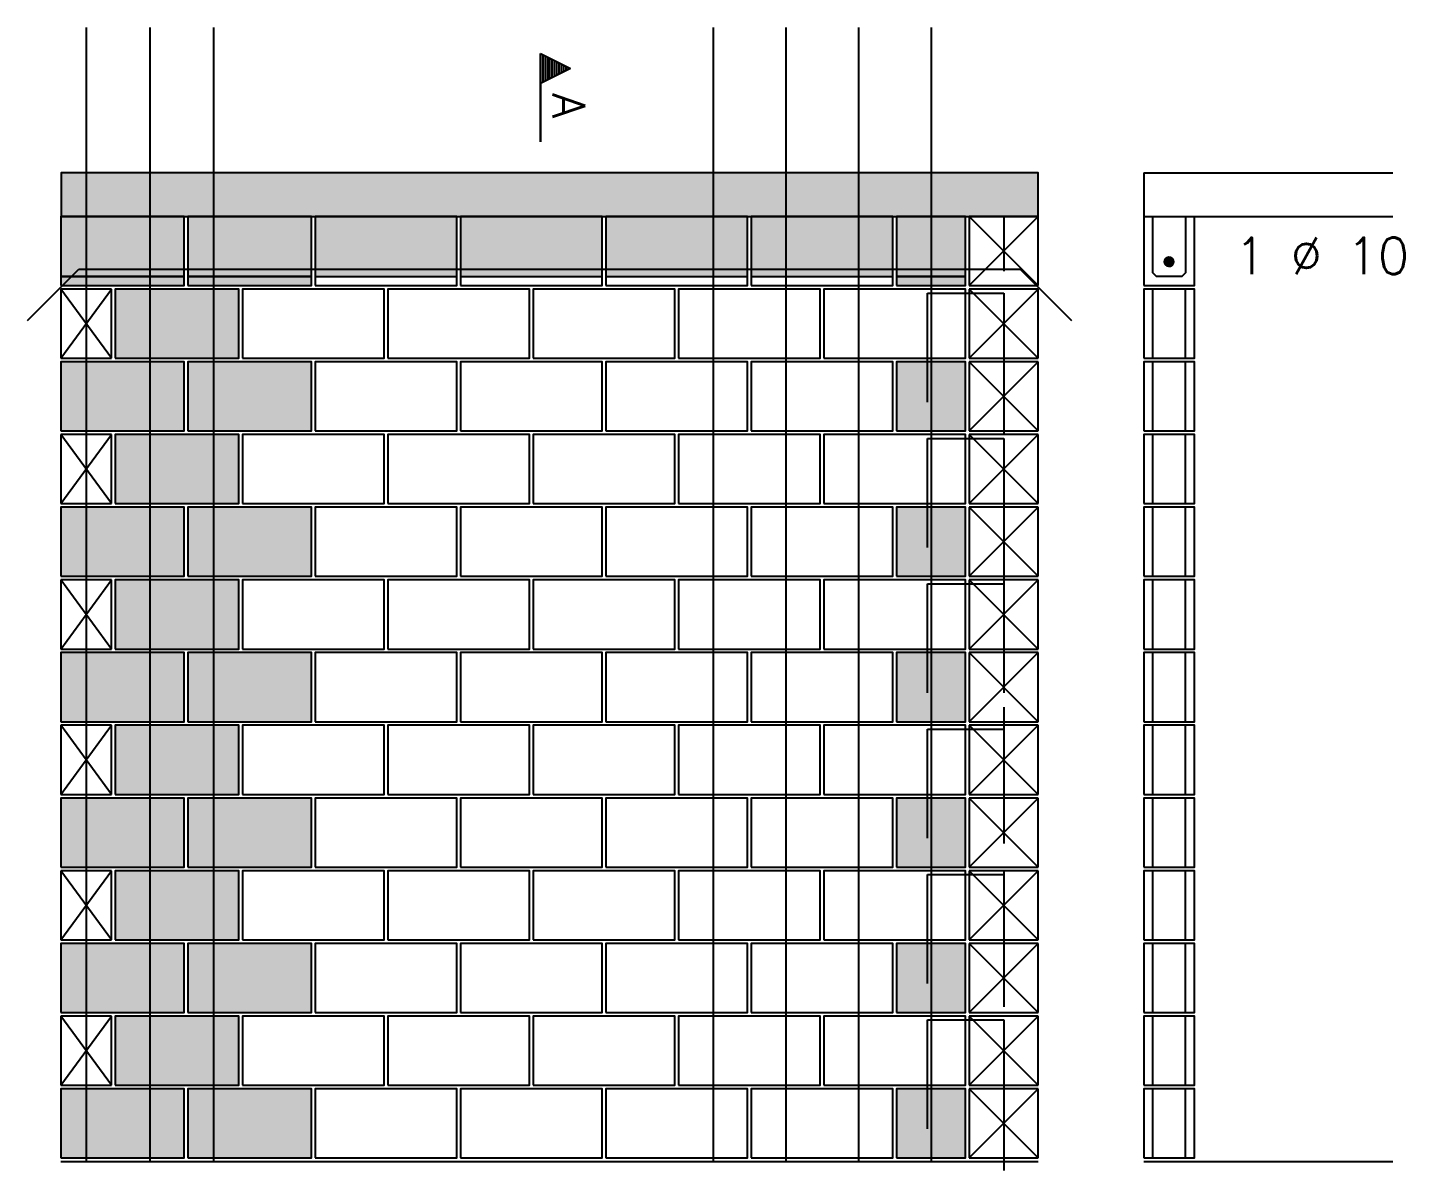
# Model space of a CAD drawing. Extents: x -2 to 121, y -2 to 61.
# Drawn here: x 18.23 to 25.81, y 29.86 to 36.13 of the extents above; entities that cross this region are included whole.
import ezdxf

# ---------------------------------------------------------------- set-up
doc = ezdxf.new("R2010")
doc.units = 0
doc.header["$MEASUREMENT"] = 0
doc.linetypes.add('ESTILO_TQS_0001', pattern=[0.45, 0.3, -0.15])
for name, color, linetype in [('PENA_01', 1, 'CONTINUOUS'), ('PENA_02', 2, 'CONTINUOUS'), ('PENA_03', 3, 'CONTINUOUS'), ('PENA_05', 5, 'CONTINUOUS'), ('PENA_09', 254, 'CONTINUOUS'), ('PENA_11', 252, 'CONTINUOUS'), ('PENA_21', 100, 'CONTINUOUS'), ('PENA_23', 50, 'CONTINUOUS')]:
    doc.layers.add(name, color=color, linetype=linetype)
doc.styles.get("Standard").update_dxf_attribs({"font": 'ROMANS.SHX'})

msp = doc.modelspace()

# ---------------------------------------------------------------- linework, layer by layer
at = {"layer": 'PENA_01', "linetype": 'ESTILO_TQS_0001'}
msp.add_line((23.604905, 35.088397), (23.604905, 27.350021), dxfattribs=at)
at = {"layer": 'PENA_01', "linetype": 'Continuous'}
for p, q in [((18.414905, 34.758397), (19.094905, 34.758397)), ((19.114905, 34.758397), (19.794905, 34.758397)), ((19.814905, 34.758397), (20.594905, 34.758397)), ((20.614905, 34.758397), (21.394905, 34.758397)), ((21.414905, 34.758397), (22.194905, 34.758397)), ((22.214905, 34.758397), (22.994905, 34.758397)), ((23.014905, 34.758397), (23.394905, 34.758397))]:
    msp.add_line(p, q, dxfattribs=at)
at = {"layer": 'PENA_02', "linetype": 'Continuous'}
for p, q in [((23.794905, 35.088397), (23.414905, 35.088397)), ((23.414905, 35.088397), (23.414905, 34.708397)), ((23.794905, 34.708397), (23.794905, 35.088397)), ((23.414905, 34.708397), (23.794905, 34.708397)), ((18.694905, 34.688397), (18.414905, 34.688397)), ((18.414905, 34.688397), (18.414905, 34.308397)), ((18.694905, 34.308397), (18.694905, 34.688397)), ((23.794905, 34.688397), (23.414905, 34.688397)), ((23.414905, 34.688397), (23.414905, 34.308397)), ((23.794905, 34.308397), (23.794905, 34.688397)), ((18.414905, 34.308397), (18.694905, 34.308397)), ((23.414905, 34.308397), (23.794905, 34.308397)), ((23.794905, 34.288397), (23.414905, 34.288397)), ((23.414905, 34.288397), (23.414905, 33.908397)), ((23.794905, 33.908397), (23.794905, 34.288397)), ((18.694905, 33.888397), (18.414905, 33.888397)), ((18.414905, 33.888397), (18.414905, 33.508397)), ((18.694905, 33.508397), (18.694905, 33.888397)), ((23.414905, 33.908397), (23.794905, 33.908397)), ((23.794905, 33.888397), (23.414905, 33.888397)), ((23.414905, 33.888397), (23.414905, 33.508397)), ((23.794905, 33.508397), (23.794905, 33.888397)), ((18.414905, 33.508397), (18.694905, 33.508397)), ((23.414905, 33.508397), (23.794905, 33.508397)), ((23.794905, 33.488397), (23.414905, 33.488397)), ((23.414905, 33.488397), (23.414905, 33.108397)), ((23.794905, 33.108397), (23.794905, 33.488397)), ((18.694905, 33.088397), (18.414905, 33.088397)), ((18.414905, 33.088397), (18.414905, 32.708397)), ((18.694905, 32.708397), (18.694905, 33.088397)), ((23.414905, 33.108397), (23.794905, 33.108397)), ((23.794905, 33.088397), (23.414905, 33.088397)), ((23.414905, 33.088397), (23.414905, 32.708397)), ((23.794905, 32.708397), (23.794905, 33.088397)), ((18.414905, 32.708397), (18.694905, 32.708397)), ((23.414905, 32.708397), (23.794905, 32.708397)), ((23.794905, 32.688397), (23.414905, 32.688397)), ((23.414905, 32.688397), (23.414905, 32.308397)), ((23.794905, 32.308397), (23.794905, 32.688397)), ((18.694905, 32.288397), (18.414905, 32.288397)), ((18.414905, 32.288397), (18.414905, 31.908397)), ((18.694905, 31.908397), (18.694905, 32.288397)), ((23.414905, 32.308397), (23.794905, 32.308397)), ((23.794905, 32.288397), (23.414905, 32.288397)), ((23.414905, 32.288397), (23.414905, 31.908397)), ((23.794905, 31.908397), (23.794905, 32.288397)), ((18.414905, 31.908397), (18.694905, 31.908397)), ((23.414905, 31.908397), (23.794905, 31.908397)), ((23.794905, 31.888397), (23.414905, 31.888397)), ((23.414905, 31.888397), (23.414905, 31.508397)), ((23.794905, 31.508397), (23.794905, 31.888397)), ((18.694905, 31.488397), (18.414905, 31.488397)), ((18.414905, 31.488397), (18.414905, 31.108397)), ((18.694905, 31.108397), (18.694905, 31.488397)), ((23.414905, 31.508397), (23.794905, 31.508397)), ((23.794905, 31.488397), (23.414905, 31.488397)), ((23.414905, 31.488397), (23.414905, 31.108397)), ((23.794905, 31.108397), (23.794905, 31.488397)), ((18.414905, 31.108397), (18.694905, 31.108397)), ((23.414905, 31.108397), (23.794905, 31.108397)), ((23.794905, 31.088397), (23.414905, 31.088397)), ((23.414905, 31.088397), (23.414905, 30.708397)), ((23.794905, 30.708397), (23.794905, 31.088397)), ((23.414905, 30.708397), (23.794905, 30.708397)), ((18.694905, 30.688397), (18.414905, 30.688397)), ((18.414905, 30.688397), (18.414905, 30.308397)), ((18.694905, 30.308397), (18.694905, 30.688397)), ((23.794905, 30.688397), (23.414905, 30.688397)), ((23.414905, 30.688397), (23.414905, 30.308397)), ((23.794905, 30.308397), (23.794905, 30.688397)), ((18.414905, 30.308397), (18.694905, 30.308397)), ((23.414905, 30.308397), (23.794905, 30.308397)), ((23.794905, 30.288397), (23.414905, 30.288397)), ((23.414905, 30.288397), (23.414905, 29.908397)), ((23.794905, 29.908397), (23.794905, 30.288397)), ((18.414905, 29.888397), (23.794905, 29.888397)), ((23.414905, 29.908397), (23.794905, 29.908397))]:
    msp.add_line(p, q, dxfattribs=at)
for points in [[(18.41761, 35.088397), (23.794905, 35.088397), (23.794905, 35.328397), (18.41761, 35.328397), (18.41761, 35.088397)], [(18.414905, 34.708397), (19.094905, 34.708397), (19.094905, 35.088397), (18.414905, 35.088397), (18.414905, 34.708397)], [(19.114905, 34.708397), (19.794905, 34.708397), (19.794905, 35.088397), (19.114905, 35.088397), (19.114905, 34.708397)], [(19.814905, 34.708397), (20.594905, 34.708397), (20.594905, 35.088397), (19.814905, 35.088397), (19.814905, 34.708397)], [(20.614905, 34.708397), (21.394905, 34.708397), (21.394905, 35.088397), (20.614905, 35.088397), (20.614905, 34.708397)], [(21.414905, 34.708397), (22.194905, 34.708397), (22.194905, 35.088397), (21.414905, 35.088397), (21.414905, 34.708397)], [(22.214905, 34.708397), (22.994905, 34.708397), (22.994905, 35.088397), (22.214905, 35.088397), (22.214905, 34.708397)], [(23.014905, 34.708397), (23.394905, 34.708397), (23.394905, 35.088397), (23.014905, 35.088397), (23.014905, 34.708397)], [(18.714905, 34.308397), (19.394905, 34.308397), (19.394905, 34.688397), (18.714905, 34.688397), (18.714905, 34.308397)], [(19.414905, 34.308397), (20.194905, 34.308397), (20.194905, 34.688397), (19.414905, 34.688397), (19.414905, 34.308397)], [(20.214905, 34.308397), (20.994905, 34.308397), (20.994905, 34.688397), (20.214905, 34.688397), (20.214905, 34.308397)], [(21.014905, 34.308397), (21.794905, 34.308397), (21.794905, 34.688397), (21.014905, 34.688397), (21.014905, 34.308397)], [(21.814905, 34.308397), (22.594905, 34.308397), (22.594905, 34.688397), (21.814905, 34.688397), (21.814905, 34.308397)], [(22.614905, 34.308397), (23.394905, 34.308397), (23.394905, 34.688397), (22.614905, 34.688397), (22.614905, 34.308397)], [(18.414905, 33.908397), (19.094905, 33.908397), (19.094905, 34.288397), (18.414905, 34.288397), (18.414905, 33.908397)], [(19.114905, 33.908397), (19.794905, 33.908397), (19.794905, 34.288397), (19.114905, 34.288397), (19.114905, 33.908397)], [(19.814905, 33.908397), (20.594905, 33.908397), (20.594905, 34.288397), (19.814905, 34.288397), (19.814905, 33.908397)], [(20.614905, 33.908397), (21.394905, 33.908397), (21.394905, 34.288397), (20.614905, 34.288397), (20.614905, 33.908397)], [(21.414905, 33.908397), (22.194905, 33.908397), (22.194905, 34.288397), (21.414905, 34.288397), (21.414905, 33.908397)], [(22.214905, 33.908397), (22.994905, 33.908397), (22.994905, 34.288397), (22.214905, 34.288397), (22.214905, 33.908397)], [(23.014905, 33.908397), (23.394905, 33.908397), (23.394905, 34.288397), (23.014905, 34.288397), (23.014905, 33.908397)], [(18.714905, 33.508397), (19.394905, 33.508397), (19.394905, 33.888397), (18.714905, 33.888397), (18.714905, 33.508397)], [(19.414905, 33.508397), (20.194905, 33.508397), (20.194905, 33.888397), (19.414905, 33.888397), (19.414905, 33.508397)], [(20.214905, 33.508397), (20.994905, 33.508397), (20.994905, 33.888397), (20.214905, 33.888397), (20.214905, 33.508397)], [(21.014905, 33.508397), (21.794905, 33.508397), (21.794905, 33.888397), (21.014905, 33.888397), (21.014905, 33.508397)], [(21.814905, 33.508397), (22.594905, 33.508397), (22.594905, 33.888397), (21.814905, 33.888397), (21.814905, 33.508397)], [(22.614905, 33.508397), (23.394905, 33.508397), (23.394905, 33.888397), (22.614905, 33.888397), (22.614905, 33.508397)], [(18.414905, 33.108397), (19.094905, 33.108397), (19.094905, 33.488397), (18.414905, 33.488397), (18.414905, 33.108397)], [(19.114905, 33.108397), (19.794905, 33.108397), (19.794905, 33.488397), (19.114905, 33.488397), (19.114905, 33.108397)], [(19.814905, 33.108397), (20.594905, 33.108397), (20.594905, 33.488397), (19.814905, 33.488397), (19.814905, 33.108397)], [(20.614905, 33.108397), (21.394905, 33.108397), (21.394905, 33.488397), (20.614905, 33.488397), (20.614905, 33.108397)], [(21.414905, 33.108397), (22.194905, 33.108397), (22.194905, 33.488397), (21.414905, 33.488397), (21.414905, 33.108397)], [(22.214905, 33.108397), (22.994905, 33.108397), (22.994905, 33.488397), (22.214905, 33.488397), (22.214905, 33.108397)], [(23.014905, 33.108397), (23.394905, 33.108397), (23.394905, 33.488397), (23.014905, 33.488397), (23.014905, 33.108397)], [(18.714905, 32.708397), (19.394905, 32.708397), (19.394905, 33.088397), (18.714905, 33.088397), (18.714905, 32.708397)], [(19.414905, 32.708397), (20.194905, 32.708397), (20.194905, 33.088397), (19.414905, 33.088397), (19.414905, 32.708397)], [(20.214905, 32.708397), (20.994905, 32.708397), (20.994905, 33.088397), (20.214905, 33.088397), (20.214905, 32.708397)], [(21.014905, 32.708397), (21.794905, 32.708397), (21.794905, 33.088397), (21.014905, 33.088397), (21.014905, 32.708397)], [(21.814905, 32.708397), (22.594905, 32.708397), (22.594905, 33.088397), (21.814905, 33.088397), (21.814905, 32.708397)], [(22.614905, 32.708397), (23.394905, 32.708397), (23.394905, 33.088397), (22.614905, 33.088397), (22.614905, 32.708397)], [(18.414905, 32.308397), (19.094905, 32.308397), (19.094905, 32.688397), (18.414905, 32.688397), (18.414905, 32.308397)], [(19.114905, 32.308397), (19.794905, 32.308397), (19.794905, 32.688397), (19.114905, 32.688397), (19.114905, 32.308397)], [(19.814905, 32.308397), (20.594905, 32.308397), (20.594905, 32.688397), (19.814905, 32.688397), (19.814905, 32.308397)], [(20.614905, 32.308397), (21.394905, 32.308397), (21.394905, 32.688397), (20.614905, 32.688397), (20.614905, 32.308397)], [(21.414905, 32.308397), (22.194905, 32.308397), (22.194905, 32.688397), (21.414905, 32.688397), (21.414905, 32.308397)], [(22.214905, 32.308397), (22.994905, 32.308397), (22.994905, 32.688397), (22.214905, 32.688397), (22.214905, 32.308397)], [(23.014905, 32.308397), (23.394905, 32.308397), (23.394905, 32.688397), (23.014905, 32.688397), (23.014905, 32.308397)], [(18.714905, 31.908397), (19.394905, 31.908397), (19.394905, 32.288397), (18.714905, 32.288397), (18.714905, 31.908397)], [(19.414905, 31.908397), (20.194905, 31.908397), (20.194905, 32.288397), (19.414905, 32.288397), (19.414905, 31.908397)], [(20.214905, 31.908397), (20.994905, 31.908397), (20.994905, 32.288397), (20.214905, 32.288397), (20.214905, 31.908397)], [(21.014905, 31.908397), (21.794905, 31.908397), (21.794905, 32.288397), (21.014905, 32.288397), (21.014905, 31.908397)], [(21.814905, 31.908397), (22.594905, 31.908397), (22.594905, 32.288397), (21.814905, 32.288397), (21.814905, 31.908397)], [(22.614905, 31.908397), (23.394905, 31.908397), (23.394905, 32.288397), (22.614905, 32.288397), (22.614905, 31.908397)], [(18.414905, 31.508397), (19.094905, 31.508397), (19.094905, 31.888397), (18.414905, 31.888397), (18.414905, 31.508397)], [(19.114905, 31.508397), (19.794905, 31.508397), (19.794905, 31.888397), (19.114905, 31.888397), (19.114905, 31.508397)], [(19.814905, 31.508397), (20.594905, 31.508397), (20.594905, 31.888397), (19.814905, 31.888397), (19.814905, 31.508397)], [(20.614905, 31.508397), (21.394905, 31.508397), (21.394905, 31.888397), (20.614905, 31.888397), (20.614905, 31.508397)], [(21.414905, 31.508397), (22.194905, 31.508397), (22.194905, 31.888397), (21.414905, 31.888397), (21.414905, 31.508397)], [(22.214905, 31.508397), (22.994905, 31.508397), (22.994905, 31.888397), (22.214905, 31.888397), (22.214905, 31.508397)], [(23.014905, 31.508397), (23.394905, 31.508397), (23.394905, 31.888397), (23.014905, 31.888397), (23.014905, 31.508397)], [(18.714905, 31.108397), (19.394905, 31.108397), (19.394905, 31.488397), (18.714905, 31.488397), (18.714905, 31.108397)], [(19.414905, 31.108397), (20.194905, 31.108397), (20.194905, 31.488397), (19.414905, 31.488397), (19.414905, 31.108397)], [(20.214905, 31.108397), (20.994905, 31.108397), (20.994905, 31.488397), (20.214905, 31.488397), (20.214905, 31.108397)], [(21.014905, 31.108397), (21.794905, 31.108397), (21.794905, 31.488397), (21.014905, 31.488397), (21.014905, 31.108397)], [(21.814905, 31.108397), (22.594905, 31.108397), (22.594905, 31.488397), (21.814905, 31.488397), (21.814905, 31.108397)], [(22.614905, 31.108397), (23.394905, 31.108397), (23.394905, 31.488397), (22.614905, 31.488397), (22.614905, 31.108397)], [(18.414905, 30.708397), (19.094905, 30.708397), (19.094905, 31.088397), (18.414905, 31.088397), (18.414905, 30.708397)], [(19.114905, 30.708397), (19.794905, 30.708397), (19.794905, 31.088397), (19.114905, 31.088397), (19.114905, 30.708397)], [(19.814905, 30.708397), (20.594905, 30.708397), (20.594905, 31.088397), (19.814905, 31.088397), (19.814905, 30.708397)], [(20.614905, 30.708397), (21.394905, 30.708397), (21.394905, 31.088397), (20.614905, 31.088397), (20.614905, 30.708397)], [(21.414905, 30.708397), (22.194905, 30.708397), (22.194905, 31.088397), (21.414905, 31.088397), (21.414905, 30.708397)], [(22.214905, 30.708397), (22.994905, 30.708397), (22.994905, 31.088397), (22.214905, 31.088397), (22.214905, 30.708397)], [(23.014905, 30.708397), (23.394905, 30.708397), (23.394905, 31.088397), (23.014905, 31.088397), (23.014905, 30.708397)], [(18.714905, 30.308397), (19.394905, 30.308397), (19.394905, 30.688397), (18.714905, 30.688397), (18.714905, 30.308397)], [(19.414905, 30.308397), (20.194905, 30.308397), (20.194905, 30.688397), (19.414905, 30.688397), (19.414905, 30.308397)], [(20.214905, 30.308397), (20.994905, 30.308397), (20.994905, 30.688397), (20.214905, 30.688397), (20.214905, 30.308397)], [(21.014905, 30.308397), (21.794905, 30.308397), (21.794905, 30.688397), (21.014905, 30.688397), (21.014905, 30.308397)], [(21.814905, 30.308397), (22.594905, 30.308397), (22.594905, 30.688397), (21.814905, 30.688397), (21.814905, 30.308397)], [(22.614905, 30.308397), (23.394905, 30.308397), (23.394905, 30.688397), (22.614905, 30.688397), (22.614905, 30.308397)], [(18.414905, 29.908397), (19.094905, 29.908397), (19.094905, 30.288397), (18.414905, 30.288397), (18.414905, 29.908397)], [(19.114905, 29.908397), (19.794905, 29.908397), (19.794905, 30.288397), (19.114905, 30.288397), (19.114905, 29.908397)], [(19.814905, 29.908397), (20.594905, 29.908397), (20.594905, 30.288397), (19.814905, 30.288397), (19.814905, 29.908397)], [(20.614905, 29.908397), (21.394905, 29.908397), (21.394905, 30.288397), (20.614905, 30.288397), (20.614905, 29.908397)], [(21.414905, 29.908397), (22.194905, 29.908397), (22.194905, 30.288397), (21.414905, 30.288397), (21.414905, 29.908397)], [(22.214905, 29.908397), (22.994905, 29.908397), (22.994905, 30.288397), (22.214905, 30.288397), (22.214905, 29.908397)], [(23.014905, 29.908397), (23.394905, 29.908397), (23.394905, 30.288397), (23.014905, 30.288397), (23.014905, 29.908397)]]:
    msp.add_lwpolyline(points, dxfattribs=at)
at = {"layer": 'PENA_03', "linetype": 'Continuous'}
for p, q in [((21.054486, 35.499649), (21.054486, 35.986031)), ((21.054486, 35.986031), (21.220419, 35.903065)), ((21.055181, 35.984903), (21.218858, 35.903065)), ((21.055182, 35.984903), (21.055182, 35.821226)), ((21.06725, 35.979649), (21.06725, 35.82648)), ((21.080014, 35.973267), (21.080014, 35.832862)), ((21.092778, 35.966885), (21.092778, 35.839244)), ((21.105542, 35.960503), (21.105542, 35.845626)), ((21.118306, 35.954121), (21.118306, 35.852008)), ((21.13107, 35.947739), (21.13107, 35.85839)), ((21.143834, 35.941357), (21.143834, 35.864772)), ((21.156598, 35.934975), (21.156598, 35.871154)), ((21.169362, 35.928593), (21.169362, 35.877536)), ((21.182126, 35.922211), (21.182126, 35.883918)), ((21.220419, 35.903065), (21.055181, 35.820446)), ((21.218858, 35.903065), (21.055182, 35.821226)), ((21.194891, 35.915829), (21.194891, 35.8903)), ((21.207655, 35.909447), (21.207655, 35.896683)), ((21.055182, 35.820446), (21.055182, 35.499649)), ((24.374905, 35.328397), (24.374905, 34.708397)), ((24.374905, 35.328397), (25.745584, 35.328397)), ((23.414905, 34.708397), (23.794905, 35.088397)), ((23.794905, 34.708397), (23.414905, 35.088397)), ((24.374905, 35.088397), (25.745584, 35.088397)), ((18.414905, 34.308397), (18.694905, 34.688397)), ((18.694905, 34.308397), (18.414905, 34.688397)), ((23.414905, 34.308397), (23.794905, 34.688397)), ((23.794905, 34.308397), (23.414905, 34.688397)), ((24.424905, 34.308397), (24.424905, 34.688397)), ((24.604905, 34.308397), (24.604905, 34.688397)), ((23.414905, 33.908397), (23.794905, 34.288397)), ((23.794905, 33.908397), (23.414905, 34.288397)), ((24.424905, 33.908397), (24.424905, 34.288397)), ((24.604905, 33.908397), (24.604905, 34.288397)), ((18.414905, 33.508397), (18.694905, 33.888397)), ((18.694905, 33.508397), (18.414905, 33.888397)), ((23.414905, 33.508397), (23.794905, 33.888397)), ((23.794905, 33.508397), (23.414905, 33.888397)), ((24.424905, 33.508397), (24.424905, 33.888397)), ((24.604905, 33.508397), (24.604905, 33.888397)), ((23.414905, 33.108397), (23.794905, 33.488397)), ((23.794905, 33.108397), (23.414905, 33.488397)), ((24.424905, 33.108397), (24.424905, 33.488397)), ((24.604905, 33.108397), (24.604905, 33.488397)), ((18.414905, 32.708397), (18.694905, 33.088397)), ((18.694905, 32.708397), (18.414905, 33.088397)), ((23.414905, 32.708397), (23.794905, 33.088397)), ((23.794905, 32.708397), (23.414905, 33.088397)), ((24.424905, 32.708397), (24.424905, 33.088397)), ((24.604905, 32.708397), (24.604905, 33.088397)), ((23.414905, 32.308397), (23.794905, 32.688397)), ((23.794905, 32.308397), (23.414905, 32.688397)), ((24.424905, 32.308397), (24.424905, 32.688397)), ((24.604905, 32.308397), (24.604905, 32.688397)), ((18.414905, 31.908397), (18.694905, 32.288397)), ((18.694905, 31.908397), (18.414905, 32.288397)), ((23.414905, 31.908397), (23.794905, 32.288397)), ((23.794905, 31.908397), (23.414905, 32.288397)), ((24.424905, 31.908397), (24.424905, 32.288397)), ((24.604905, 31.908397), (24.604905, 32.288397)), ((23.414905, 31.508397), (23.794905, 31.888397)), ((23.794905, 31.508397), (23.414905, 31.888397)), ((24.424905, 31.508397), (24.424905, 31.888397)), ((24.604905, 31.508397), (24.604905, 31.888397)), ((18.414905, 31.108397), (18.694905, 31.488397)), ((18.694905, 31.108397), (18.414905, 31.488397)), ((23.414905, 31.108397), (23.794905, 31.488397)), ((23.794905, 31.108397), (23.414905, 31.488397)), ((24.424905, 31.108397), (24.424905, 31.488397)), ((24.604905, 31.108397), (24.604905, 31.488397)), ((23.414905, 30.708397), (23.794905, 31.088397)), ((23.794905, 30.708397), (23.414905, 31.088397)), ((24.424905, 30.708397), (24.424905, 31.088397)), ((24.604905, 30.708397), (24.604905, 31.088397)), ((18.414905, 30.308397), (18.694905, 30.688397)), ((18.694905, 30.308397), (18.414905, 30.688397)), ((23.414905, 30.308397), (23.794905, 30.688397)), ((23.794905, 30.308397), (23.414905, 30.688397)), ((24.424905, 30.308397), (24.424905, 30.688397)), ((24.604905, 30.308397), (24.604905, 30.688397)), ((23.414905, 29.908397), (23.794905, 30.288397)), ((23.794905, 29.908397), (23.414905, 30.288397)), ((24.424905, 29.908397), (24.424905, 30.288397)), ((24.604905, 29.908397), (24.604905, 30.288397)), ((24.374905, 29.888397), (25.745584, 29.888397))]:
    msp.add_line(p, q, dxfattribs=at)
for points in [[(24.374905, 34.708397), (24.654905, 34.708397), (24.654905, 35.088397)], [(24.604905, 35.088397), (24.604905, 34.778397), (24.584905, 34.758397), (24.444905, 34.758397), (24.424905, 34.778397), (24.424905, 35.088397)], [(24.539454, 34.839388), (24.537292, 34.849556), (24.531182, 34.857966), (24.522179, 34.863164), (24.511841, 34.864251), (24.501954, 34.861038), (24.494228, 34.854082), (24.49, 34.844585), (24.49, 34.83419), (24.494228, 34.824693), (24.501954, 34.817737), (24.511841, 34.814524), (24.522179, 34.815611), (24.531182, 34.820809), (24.537292, 34.829219), (24.539454, 34.839388)], [(24.374905, 34.308397), (24.654905, 34.308397), (24.654905, 34.688397), (24.374905, 34.688397), (24.374905, 34.308397)], [(24.374905, 33.908397), (24.654905, 33.908397), (24.654905, 34.288397), (24.374905, 34.288397), (24.374905, 33.908397)], [(24.374905, 33.508397), (24.654905, 33.508397), (24.654905, 33.888397), (24.374905, 33.888397), (24.374905, 33.508397)], [(24.374905, 33.108397), (24.654905, 33.108397), (24.654905, 33.488397), (24.374905, 33.488397), (24.374905, 33.108397)], [(24.374905, 32.708397), (24.654905, 32.708397), (24.654905, 33.088397), (24.374905, 33.088397), (24.374905, 32.708397)], [(24.374905, 32.308397), (24.654905, 32.308397), (24.654905, 32.688397), (24.374905, 32.688397), (24.374905, 32.308397)], [(24.374905, 31.908397), (24.654905, 31.908397), (24.654905, 32.288397), (24.374905, 32.288397), (24.374905, 31.908397)], [(24.374905, 31.508397), (24.654905, 31.508397), (24.654905, 31.888397), (24.374905, 31.888397), (24.374905, 31.508397)], [(24.374905, 31.108397), (24.654905, 31.108397), (24.654905, 31.488397), (24.374905, 31.488397), (24.374905, 31.108397)], [(24.374905, 30.708397), (24.654905, 30.708397), (24.654905, 31.088397), (24.374905, 31.088397), (24.374905, 30.708397)], [(24.374905, 30.308397), (24.654905, 30.308397), (24.654905, 30.688397), (24.374905, 30.688397), (24.374905, 30.308397)], [(24.374905, 29.908397), (24.654905, 29.908397), (24.654905, 30.288397), (24.374905, 30.288397), (24.374905, 29.908397)]]:
    msp.add_lwpolyline(points, dxfattribs=at)
msp.add_circle((24.514454, 34.839388), 0.025, dxfattribs=at)
for points in [[(24.539454, 34.839388), (24.501954, 34.861038), (24.490961, 34.847938)], [(24.539454, 34.839388), (24.501954, 34.861038), (24.494228, 34.854082)], [(24.539454, 34.839388), (24.511841, 34.864251), (24.501954, 34.861038)], [(24.539454, 34.839388), (24.518795, 34.864008), (24.501954, 34.861038)], [(24.539454, 34.839388), (24.522179, 34.863164), (24.511841, 34.864251)], [(24.539454, 34.839388), (24.533605, 34.855457), (24.518795, 34.864008)], [(24.539454, 34.839388), (24.531182, 34.857966), (24.522179, 34.863164)], [(24.539454, 34.839388), (24.494228, 34.854082), (24.49, 34.844585)], [(24.539454, 34.839388), (24.49, 34.844585), (24.49, 34.83419)], [(24.539454, 34.839388), (24.49, 34.83419), (24.494228, 34.824693)], [(24.539454, 34.839388), (24.490961, 34.847938), (24.490961, 34.830837)], [(24.539454, 34.839388), (24.490961, 34.830837), (24.501954, 34.817737)], [(24.539454, 34.839388), (24.494228, 34.824693), (24.501954, 34.817737)], [(24.539454, 34.839388), (24.501954, 34.817737), (24.518795, 34.814767)], [(24.539454, 34.839388), (24.501954, 34.817737), (24.511841, 34.814524)], [(24.539454, 34.839388), (24.511841, 34.814524), (24.522179, 34.815611)], [(24.539454, 34.839388), (24.518795, 34.814767), (24.533605, 34.823318)], [(24.539454, 34.839388), (24.522179, 34.815611), (24.531182, 34.820809)], [(24.539454, 34.839388), (24.537292, 34.849556), (24.531182, 34.857966)], [(24.539454, 34.839388), (24.531182, 34.820809), (24.537292, 34.829219)], [(24.539454, 34.839388), (24.533605, 34.823318), (24.539454, 34.839388)], [(24.539454, 34.839388), (24.537292, 34.829219), (24.539454, 34.839388)]]:
    msp.add_solid(points, dxfattribs=at)
at = {"layer": 'PENA_05', "linetype": 'Continuous'}
for p, q in [((18.232062, 34.515461), (18.514905, 34.798304)), ((18.514905, 34.798304), (23.694735, 34.798492)), ((23.694735, 34.798492), (23.977577, 34.51565)), ((23.184905, 34.067453), (23.184905, 34.667453)), ((23.184905, 34.667453), (23.604905, 34.667453)), ((23.604905, 34.667453), (23.604905, 34.067453)), ((23.184905, 33.267453), (23.184905, 33.867453)), ((23.184905, 33.867453), (23.604905, 33.867453)), ((23.604905, 33.867453), (23.604905, 33.267453)), ((23.184905, 32.467453), (23.184905, 33.067453)), ((23.184905, 33.067453), (23.604905, 33.067453)), ((23.604905, 33.067453), (23.604905, 32.467453)), ((23.184905, 31.666588), (23.184905, 32.266588)), ((23.184905, 32.266588), (23.604905, 32.266588)), ((23.604905, 32.266588), (23.604905, 31.666588)), ((23.184905, 30.867453), (23.184905, 31.467453)), ((23.184905, 31.467453), (23.604905, 31.467453)), ((23.604905, 31.467453), (23.604905, 30.867453)), ((23.184905, 30.067453), (23.184905, 30.667453)), ((23.184905, 30.667453), (23.604905, 30.667453)), ((23.604905, 30.667453), (23.604905, 30.067453))]:
    msp.add_line(p, q, dxfattribs=at)
for points in [[(18.554905, 36.128397), (18.554905, 29.888397)], [(18.904905, 36.128397), (18.904905, 29.888397)], [(19.254943, 36.128397), (19.254943, 29.888397)], [(22.004905, 36.128397), (22.004905, 29.888397)], [(22.404905, 36.128397), (22.404905, 29.888397)], [(22.804905, 36.128397), (22.804905, 29.888397)], [(23.204905, 36.128397), (23.204905, 29.888397)]]:
    msp.add_lwpolyline(points, dxfattribs=at)
at = {"layer": 'PENA_09', "linetype": 'Continuous'}
for points in [[(18.414905, 34.758397), (19.094905, 34.758397), (19.094905, 35.088397), (18.414905, 35.088397), (18.414905, 34.758397)], [(19.114905, 34.758397), (19.794905, 34.758397), (19.794905, 35.088397), (19.114905, 35.088397), (19.114905, 34.758397)], [(19.814905, 34.758397), (20.594905, 34.758397), (20.594905, 35.088397), (19.814905, 35.088397), (19.814905, 34.758397)], [(20.614905, 34.758397), (21.394905, 34.758397), (21.394905, 35.088397), (20.614905, 35.088397), (20.614905, 34.758397)], [(21.414905, 34.758397), (22.194905, 34.758397), (22.194905, 35.088397), (21.414905, 35.088397), (21.414905, 34.758397)], [(22.214905, 34.758397), (22.994905, 34.758397), (22.994905, 35.088397), (22.214905, 35.088397), (22.214905, 34.758397)], [(23.014905, 34.758397), (23.394905, 34.758397), (23.394905, 35.088397), (23.014905, 35.088397), (23.014905, 34.758397)]]:
    msp.add_lwpolyline(points, dxfattribs=at)
for points in [[(18.414905, 34.758397), (19.094905, 34.758397), (19.094905, 35.088397)], [(18.414905, 34.758397), (19.094905, 35.088397), (18.414905, 35.088397)], [(18.414905, 34.758397), (18.414905, 35.088397), (18.414905, 34.758397)], [(19.114905, 34.758397), (19.794905, 34.758397), (19.794905, 35.088397)], [(19.114905, 34.758397), (19.794905, 35.088397), (19.114905, 35.088397)], [(19.114905, 34.758397), (19.114905, 35.088397), (19.114905, 34.758397)], [(19.814905, 34.758397), (20.594905, 34.758397), (20.594905, 35.088397)], [(19.814905, 34.758397), (20.594905, 35.088397), (19.814905, 35.088397)], [(19.814905, 34.758397), (19.814905, 35.088397), (19.814905, 34.758397)], [(20.614905, 34.758397), (21.394905, 34.758397), (21.394905, 35.088397)], [(20.614905, 34.758397), (21.394905, 35.088397), (20.614905, 35.088397)], [(20.614905, 34.758397), (20.614905, 35.088397), (20.614905, 34.758397)], [(21.414905, 34.758397), (22.194905, 34.758397), (22.194905, 35.088397)], [(21.414905, 34.758397), (22.194905, 35.088397), (21.414905, 35.088397)], [(21.414905, 34.758397), (21.414905, 35.088397), (21.414905, 34.758397)], [(22.214905, 34.758397), (22.994905, 34.758397), (22.994905, 35.088397)], [(22.214905, 34.758397), (22.994905, 35.088397), (22.214905, 35.088397)], [(22.214905, 34.758397), (22.214905, 35.088397), (22.214905, 34.758397)], [(23.014905, 34.758397), (23.394905, 34.758397), (23.394905, 35.088397)], [(23.014905, 34.758397), (23.394905, 35.088397), (23.014905, 35.088397)], [(23.014905, 34.758397), (23.014905, 35.088397), (23.014905, 34.758397)]]:
    msp.add_solid(points, dxfattribs=at)
at = {"layer": 'PENA_11', "linetype": 'Continuous'}
for points in [[(18.41761, 35.088397), (23.794905, 35.088397), (23.794905, 35.328397)], [(18.41761, 35.088397), (23.794905, 35.328397), (18.41761, 35.328397)], [(18.41761, 35.088397), (18.41761, 35.328397), (18.41761, 35.088397)]]:
    msp.add_solid(points, dxfattribs=at)
at = {"layer": 'PENA_21', "linetype": 'Continuous'}
for points in [[(18.414905, 34.708397), (19.094905, 34.708397), (19.094905, 34.758397), (18.414905, 34.758397), (18.414905, 34.708397)], [(19.114905, 34.708397), (19.794905, 34.708397), (19.794905, 34.758397), (19.114905, 34.758397), (19.114905, 34.708397)], [(18.714905, 34.308397), (19.394905, 34.308397), (19.394905, 34.688397), (18.714905, 34.688397), (18.714905, 34.308397)], [(18.414905, 33.908397), (19.094905, 33.908397), (19.094905, 34.288397), (18.414905, 34.288397), (18.414905, 33.908397)], [(19.114905, 33.908397), (19.794905, 33.908397), (19.794905, 34.288397), (19.114905, 34.288397), (19.114905, 33.908397)], [(18.714905, 33.508397), (19.394905, 33.508397), (19.394905, 33.888397), (18.714905, 33.888397), (18.714905, 33.508397)], [(18.414905, 33.108397), (19.094905, 33.108397), (19.094905, 33.488397), (18.414905, 33.488397), (18.414905, 33.108397)], [(19.114905, 33.108397), (19.794905, 33.108397), (19.794905, 33.488397), (19.114905, 33.488397), (19.114905, 33.108397)], [(18.714905, 32.708397), (19.394905, 32.708397), (19.394905, 33.088397), (18.714905, 33.088397), (18.714905, 32.708397)], [(18.414905, 32.308397), (19.094905, 32.308397), (19.094905, 32.688397), (18.414905, 32.688397), (18.414905, 32.308397)], [(19.114905, 32.308397), (19.794905, 32.308397), (19.794905, 32.688397), (19.114905, 32.688397), (19.114905, 32.308397)], [(18.714905, 31.908397), (19.394905, 31.908397), (19.394905, 32.288397), (18.714905, 32.288397), (18.714905, 31.908397)], [(18.414905, 31.508397), (19.094905, 31.508397), (19.094905, 31.888397), (18.414905, 31.888397), (18.414905, 31.508397)], [(19.114905, 31.508397), (19.794905, 31.508397), (19.794905, 31.888397), (19.114905, 31.888397), (19.114905, 31.508397)], [(18.714905, 31.108397), (19.394905, 31.108397), (19.394905, 31.488397), (18.714905, 31.488397), (18.714905, 31.108397)], [(18.414905, 30.708397), (19.094905, 30.708397), (19.094905, 31.088397), (18.414905, 31.088397), (18.414905, 30.708397)], [(19.114905, 30.708397), (19.794905, 30.708397), (19.794905, 31.088397), (19.114905, 31.088397), (19.114905, 30.708397)], [(18.714905, 30.308397), (19.394905, 30.308397), (19.394905, 30.688397), (18.714905, 30.688397), (18.714905, 30.308397)], [(18.414905, 29.908397), (19.094905, 29.908397), (19.094905, 30.288397), (18.414905, 30.288397), (18.414905, 29.908397)], [(19.114905, 29.908397), (19.794905, 29.908397), (19.794905, 30.288397), (19.114905, 30.288397), (19.114905, 29.908397)]]:
    msp.add_lwpolyline(points, dxfattribs=at)
for points in [[(18.414905, 34.708397), (19.094905, 34.708397), (19.094905, 34.758397)], [(18.414905, 34.708397), (19.094905, 34.758397), (18.414905, 34.758397)], [(18.414905, 34.708397), (18.414905, 34.758397), (18.414905, 34.708397)], [(19.114905, 34.708397), (19.794905, 34.708397), (19.794905, 34.758397)], [(19.114905, 34.708397), (19.794905, 34.758397), (19.114905, 34.758397)], [(19.114905, 34.708397), (19.114905, 34.758397), (19.114905, 34.708397)], [(18.714905, 34.308397), (19.394905, 34.308397), (19.394905, 34.688397)], [(18.714905, 34.308397), (19.394905, 34.688397), (18.714905, 34.688397)], [(18.714905, 34.308397), (18.714905, 34.688397), (18.714905, 34.308397)], [(18.414905, 33.908397), (19.094905, 33.908397), (19.094905, 34.288397)], [(18.414905, 33.908397), (19.094905, 34.288397), (18.414905, 34.288397)], [(18.414905, 33.908397), (18.414905, 34.288397), (18.414905, 33.908397)], [(19.114905, 33.908397), (19.794905, 33.908397), (19.794905, 34.288397)], [(19.114905, 33.908397), (19.794905, 34.288397), (19.114905, 34.288397)], [(19.114905, 33.908397), (19.114905, 34.288397), (19.114905, 33.908397)], [(18.714905, 33.508397), (19.394905, 33.508397), (19.394905, 33.888397)], [(18.714905, 33.508397), (19.394905, 33.888397), (18.714905, 33.888397)], [(18.714905, 33.508397), (18.714905, 33.888397), (18.714905, 33.508397)], [(18.414905, 33.108397), (19.094905, 33.108397), (19.094905, 33.488397)], [(18.414905, 33.108397), (19.094905, 33.488397), (18.414905, 33.488397)], [(18.414905, 33.108397), (18.414905, 33.488397), (18.414905, 33.108397)], [(19.114905, 33.108397), (19.794905, 33.108397), (19.794905, 33.488397)], [(19.114905, 33.108397), (19.794905, 33.488397), (19.114905, 33.488397)], [(19.114905, 33.108397), (19.114905, 33.488397), (19.114905, 33.108397)], [(18.714905, 32.708397), (19.394905, 32.708397), (19.394905, 33.088397)], [(18.714905, 32.708397), (19.394905, 33.088397), (18.714905, 33.088397)], [(18.714905, 32.708397), (18.714905, 33.088397), (18.714905, 32.708397)], [(18.414905, 32.308397), (19.094905, 32.308397), (19.094905, 32.688397)], [(18.414905, 32.308397), (19.094905, 32.688397), (18.414905, 32.688397)], [(18.414905, 32.308397), (18.414905, 32.688397), (18.414905, 32.308397)], [(19.114905, 32.308397), (19.794905, 32.308397), (19.794905, 32.688397)], [(19.114905, 32.308397), (19.794905, 32.688397), (19.114905, 32.688397)], [(19.114905, 32.308397), (19.114905, 32.688397), (19.114905, 32.308397)], [(18.714905, 31.908397), (19.394905, 31.908397), (19.394905, 32.288397)], [(18.714905, 31.908397), (19.394905, 32.288397), (18.714905, 32.288397)], [(18.714905, 31.908397), (18.714905, 32.288397), (18.714905, 31.908397)], [(18.414905, 31.508397), (19.094905, 31.508397), (19.094905, 31.888397)], [(18.414905, 31.508397), (19.094905, 31.888397), (18.414905, 31.888397)], [(18.414905, 31.508397), (18.414905, 31.888397), (18.414905, 31.508397)], [(19.114905, 31.508397), (19.794905, 31.508397), (19.794905, 31.888397)], [(19.114905, 31.508397), (19.794905, 31.888397), (19.114905, 31.888397)], [(19.114905, 31.508397), (19.114905, 31.888397), (19.114905, 31.508397)], [(18.714905, 31.108397), (19.394905, 31.108397), (19.394905, 31.488397)], [(18.714905, 31.108397), (19.394905, 31.488397), (18.714905, 31.488397)], [(18.714905, 31.108397), (18.714905, 31.488397), (18.714905, 31.108397)], [(18.414905, 30.708397), (19.094905, 30.708397), (19.094905, 31.088397)], [(18.414905, 30.708397), (19.094905, 31.088397), (18.414905, 31.088397)], [(18.414905, 30.708397), (18.414905, 31.088397), (18.414905, 30.708397)], [(19.114905, 30.708397), (19.794905, 30.708397), (19.794905, 31.088397)], [(19.114905, 30.708397), (19.794905, 31.088397), (19.114905, 31.088397)], [(19.114905, 30.708397), (19.114905, 31.088397), (19.114905, 30.708397)], [(18.714905, 30.308397), (19.394905, 30.308397), (19.394905, 30.688397)], [(18.714905, 30.308397), (19.394905, 30.688397), (18.714905, 30.688397)], [(18.714905, 30.308397), (18.714905, 30.688397), (18.714905, 30.308397)], [(18.414905, 29.908397), (19.094905, 29.908397), (19.094905, 30.288397)], [(18.414905, 29.908397), (19.094905, 30.288397), (18.414905, 30.288397)], [(18.414905, 29.908397), (18.414905, 30.288397), (18.414905, 29.908397)], [(19.114905, 29.908397), (19.794905, 29.908397), (19.794905, 30.288397)], [(19.114905, 29.908397), (19.794905, 30.288397), (19.114905, 30.288397)], [(19.114905, 29.908397), (19.114905, 30.288397), (19.114905, 29.908397)]]:
    msp.add_solid(points, dxfattribs=at)
at = {"layer": 'PENA_23', "linetype": 'Continuous'}
for points in [[(23.014905, 34.708397), (23.394905, 34.708397), (23.394905, 34.758397), (23.014905, 34.758397), (23.014905, 34.708397)], [(23.014905, 33.908397), (23.394905, 33.908397), (23.394905, 34.288397), (23.014905, 34.288397), (23.014905, 33.908397)], [(23.014905, 33.108397), (23.394905, 33.108397), (23.394905, 33.488397), (23.014905, 33.488397), (23.014905, 33.108397)], [(23.014905, 32.308397), (23.394905, 32.308397), (23.394905, 32.688397), (23.014905, 32.688397), (23.014905, 32.308397)], [(23.014905, 31.508397), (23.394905, 31.508397), (23.394905, 31.888397), (23.014905, 31.888397), (23.014905, 31.508397)], [(23.014905, 30.708397), (23.394905, 30.708397), (23.394905, 31.088397), (23.014905, 31.088397), (23.014905, 30.708397)], [(23.014905, 29.908397), (23.394905, 29.908397), (23.394905, 30.288397), (23.014905, 30.288397), (23.014905, 29.908397)]]:
    msp.add_lwpolyline(points, dxfattribs=at)
for points in [[(23.014905, 34.708397), (23.394905, 34.708397), (23.394905, 34.758397)], [(23.014905, 34.708397), (23.394905, 34.758397), (23.014905, 34.758397)], [(23.014905, 34.708397), (23.014905, 34.758397), (23.014905, 34.708397)], [(23.014905, 33.908397), (23.394905, 33.908397), (23.394905, 34.288397)], [(23.014905, 33.908397), (23.394905, 34.288397), (23.014905, 34.288397)], [(23.014905, 33.908397), (23.014905, 34.288397), (23.014905, 33.908397)], [(23.014905, 33.108397), (23.394905, 33.108397), (23.394905, 33.488397)], [(23.014905, 33.108397), (23.394905, 33.488397), (23.014905, 33.488397)], [(23.014905, 33.108397), (23.014905, 33.488397), (23.014905, 33.108397)], [(23.014905, 32.308397), (23.394905, 32.308397), (23.394905, 32.688397)], [(23.014905, 32.308397), (23.394905, 32.688397), (23.014905, 32.688397)], [(23.014905, 32.308397), (23.014905, 32.688397), (23.014905, 32.308397)], [(23.014905, 31.508397), (23.394905, 31.508397), (23.394905, 31.888397)], [(23.014905, 31.508397), (23.394905, 31.888397), (23.014905, 31.888397)], [(23.014905, 31.508397), (23.014905, 31.888397), (23.014905, 31.508397)], [(23.014905, 30.708397), (23.394905, 30.708397), (23.394905, 31.088397)], [(23.014905, 30.708397), (23.394905, 31.088397), (23.014905, 31.088397)], [(23.014905, 30.708397), (23.014905, 31.088397), (23.014905, 30.708397)], [(23.014905, 29.908397), (23.394905, 29.908397), (23.394905, 30.288397)], [(23.014905, 29.908397), (23.394905, 30.288397), (23.014905, 30.288397)], [(23.014905, 29.908397), (23.014905, 30.288397), (23.014905, 29.908397)]]:
    msp.add_solid(points, dxfattribs=at)

# ---------------------------------------------------------------- texts
at = {"layer": 'PENA_03', "linetype": 'Continuous'}
msp.add_text('A', height=0.18, rotation=270, dxfattribs=at).set_placement((21.121515, 35.767632))
msp.add_text('1 %%c 10', height=0.2, dxfattribs=at).set_placement((24.875724, 34.772096))

doc.saveas('drawing.dxf')
